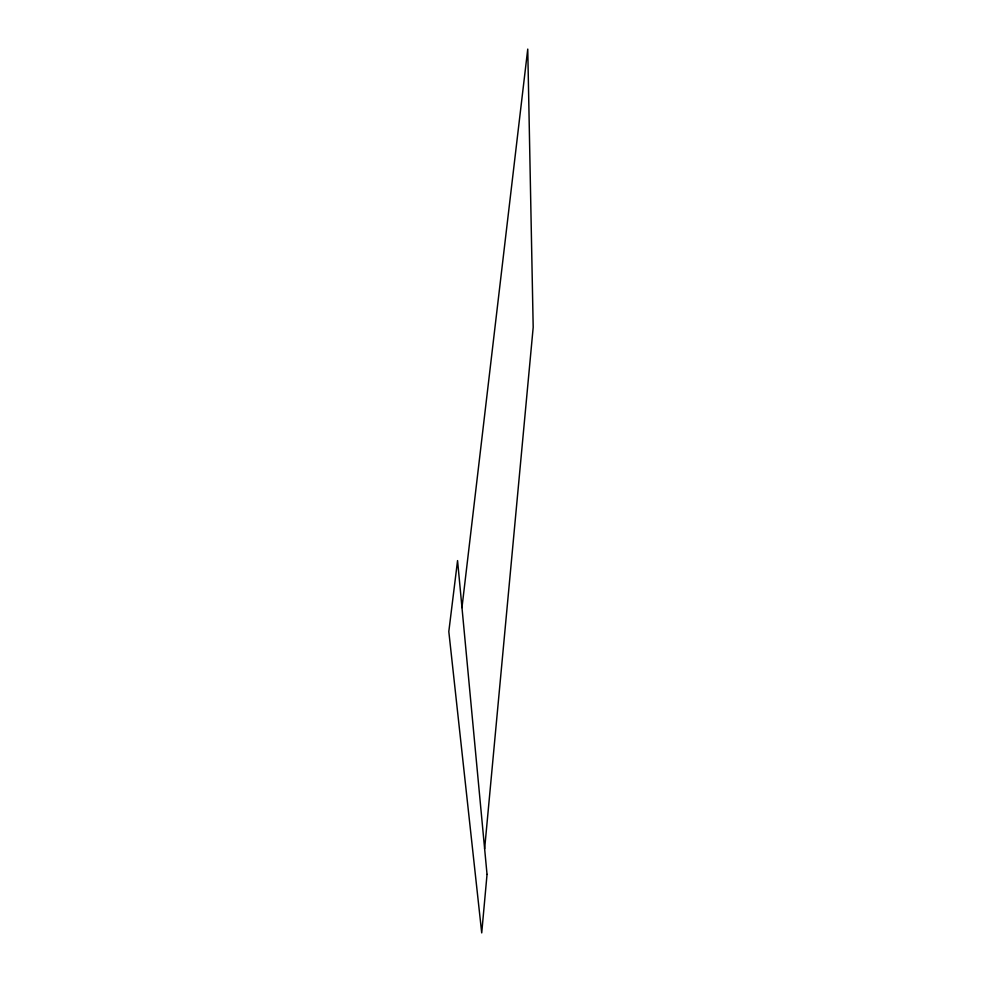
<?xml version="1.0" encoding="UTF-8"?>
<svg xmlns="http://www.w3.org/2000/svg" width="982" height="982" viewBox="0 0 982 982"><rect width="100%" height="100%" fill="white"/><g stroke="black" fill="none" stroke-linecap="round" stroke-linejoin="round"><path stroke-width="1.47" d="M484.629 848.853L533.189 327.301L527.751 49.1L461.97 607.625M487.035 874.41L481.72 932.9L448.811 631.561L457.563 560.599L487.035 874.41"/></g></svg>
